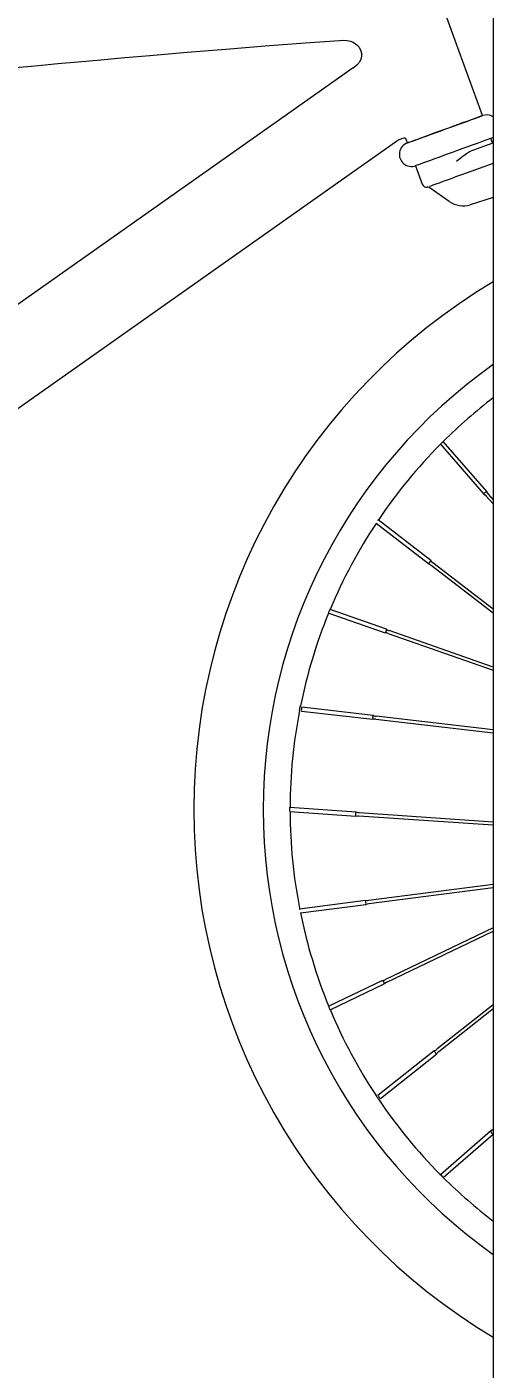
# Model space of a CAD drawing. Header units: inches. Extents: x -9 to 508, y -1 to 141.
# Drawn here: x 28.52 to 38.14, y 97.35 to 125.04 of the extents above; entities that cross this region are included whole.
import ezdxf

# ---------------------------------------------------------------- set-up
doc = ezdxf.new("R2010")
doc.units = ezdxf.units.IN
doc.header["$PDSIZE"] = -1
doc.layers.add('ZANO_R', color=7, linetype='Continuous', lineweight=0)
doc.layers.add('ZANO_W', color=1, linetype='Continuous', lineweight=0)
doc.styles.get("Standard").update_dxf_attribs({"font": 'arial.ttf'})
doc.dimstyles.new('amerykanie', dxfattribs={"dimtxt": 50, "dimasz": 50, "dimexe": 0.5, "dimexo": 0.5, "dimgap": 1, "dimtad": 1, "dimdec": 0, "dimzin": 0, "dimlunit": 5, "dimtxsty": 'Standard', "dimcen": 0.09, "dimclrd": 1, "dimclre": 1, "dimclrt": 1, "dimazin": 0, "dimtfac": 1, "dimtdec": 0, "dimtmove": 0, "dimatfit": 3, "dimfxl": 1, "dimtzin": 0, "dimarcsym": 1})

# ---------------------------------------------------------------- blocks, each defined once
blk = doc.blocks.new('*D415')
at = {"layer": 'Defpoints', "color": 0}
for p in [(10.584, 125.805), (10.584, 125.805), (38.143, 125.805), (13.856, 120.137), (10.584, 96.435)]:
    blk.add_point(p, dxfattribs=at)
at = {"layer": 'ZANO_W', "color": 1, "lineweight": -2}
blk.add_arc((10.584, 125.805), 6.545, 278.7629, 351.2371, dxfattribs=at)
at = {"layer": 'ZANO_W', "color": 1}
for points in [[(17.219, 124.795), (16.886, 124.821), (17.129, 125.805)], [(11.568, 119.503), (11.594, 119.171), (10.584, 119.26)]]:
    blk.add_solid(points, dxfattribs=at)
at = {"layer": 'ZANO_W', "color": 1, "insert": (14.264, 122.125), "char_height": 1.625, "attachment_point": 5, "rotation": 45}
blk.add_mtext("90%%d0'", dxfattribs=at)

msp = doc.modelspace()

# ---------------------------------------------------------------- linework, layer by layer
at = {"layer": 'ZANO_R', "color": 253}
for p, q in [((37.92433, 123.21245), (36.98065, 125.80517)), ((35.25652, 124.19593), (22.40392, 115.13306)), ((23.41158, 113.70229), (36.17697, 122.70367)), ((36.34407, 122.7299), (36.37384, 122.64812)), ((38.09533, 122.7426), (38.14296, 122.76592)), ((38.12954, 122.64863), (38.09533, 122.7426)), ((37.72425, 122.50112), (38.14296, 122.65352)), ((36.54485, 122.17827), (36.68165, 121.8024)), ((38.14296, 122.22785), (37.4911, 121.99059)), ((37.23661, 121.44305), (36.8437, 121.71885)), ((38.14296, 121.52193), (37.67302, 121.37506)), ((37.05659, 116.43397), (37.95261, 115.40574)), ((38.01292, 115.4583), (37.11316, 116.49082)), ((38.00078, 115.36569), (38.14296, 115.20253)), ((38.14296, 115.29385), (38.04601, 115.40511)), ((35.73057, 114.80412), (36.80986, 113.97125)), ((36.85874, 114.03459), (35.77456, 114.87123)), ((36.86493, 113.94139), (38.14296, 112.95516)), ((38.14296, 113.03095), (36.90159, 113.98889)), ((35.94371, 112.61878), (34.78156, 113.02672)), ((34.75093, 112.95268), (35.91722, 112.54329)), ((35.97878, 112.53228), (38.14296, 111.77261)), ((38.14296, 111.8362), (35.99865, 112.5889)), ((34.1901, 110.93036), (35.66296, 110.7595)), ((35.67218, 110.83896), (34.19932, 111.00983)), ((35.72543, 110.76232), (38.14296, 110.48187)), ((38.14296, 110.54227), (35.73235, 110.82192)), ((35.3193, 108.84407), (33.95297, 108.93795)), ((33.95318, 108.85774), (35.31382, 108.76426)), ((38.14296, 108.64005), (35.38031, 108.82986)), ((35.3762, 108.77), (38.14296, 108.57991)), ((38.14296, 107.35047), (35.5725, 107.01921)), ((35.58017, 106.9597), (38.14296, 107.28998)), ((35.50988, 107.02123), (34.15168, 106.84619)), ((34.16801, 106.76763), (35.52011, 106.94188)), ((38.14296, 106.45672), (35.92397, 105.39079)), ((35.94995, 105.33671), (38.14296, 106.39015)), ((35.86399, 105.37308), (34.75377, 104.83977)), ((34.78447, 104.76576), (35.89863, 105.30097)), ((38.14296, 104.87019), (36.98511, 103.95305)), ((37.02236, 103.90601), (38.14296, 104.79365)), ((36.93051, 103.92255), (35.76822, 103.0019)), ((35.8179, 102.93919), (36.98018, 103.85984)), ((38.09159, 102.26243), (37.05907, 101.36267)), ((37.11592, 101.30609), (38.14296, 102.20109))]:
    msp.add_line(p, q, dxfattribs=at)
at = {"layer": 'ZANO_R'}
msp.add_line((38.14296, 125.80517), (38.14296, 96.27767), dxfattribs=at)
at = {"layer": 'ZANO_R', "color": 253, "flags": 128}
for points in [[(28.28058, 124.20523), (28.53798, 124.22915), (28.83239, 124.25635), (29.16074, 124.28645), (29.58678, 124.32512), (30.04956, 124.36662), (30.54314, 124.41024), (31.06155, 124.45528), (31.83404, 124.52077), (32.63118, 124.5861), (33.44236, 124.65003), (34.26281, 124.712), (34.97513, 124.76363)], [(34.9751, 124.76376), (35.05997, 124.76813), (35.13578, 124.76452), (35.20122, 124.75132), (35.25579, 124.73023), (35.33406, 124.67619), (35.37903, 124.62329), (35.41532, 124.55035), (35.42766, 124.49973), (35.43009, 124.44103), (35.41736, 124.37722), (35.38472, 124.31271), (35.32969, 124.25185), (35.2554, 124.19514)], [(36.37384, 122.64812), (36.38047, 122.65053), (36.40025, 122.65773), (36.43285, 122.6696), (36.4777, 122.68592), (36.53404, 122.70643), (36.6009, 122.73076), (36.67714, 122.75851), (36.76146, 122.7892), (36.85241, 122.8223), (36.94843, 122.85725), (37.04789, 122.89345), (37.14908, 122.93028), (37.25027, 122.96711), (37.34973, 123.00331), (37.44575, 123.03826), (37.5367, 123.07137), (37.62102, 123.10205), (37.69726, 123.1298), (37.76412, 123.15414), (37.82046, 123.17465), (37.86531, 123.19097), (37.89791, 123.20283), (37.91769, 123.21003), (37.92433, 123.21245)], [(37.92433, 123.21245), (37.92384, 123.21227), (37.91364, 123.20856), (37.89036, 123.20009), (37.8544, 123.187), (37.80637, 123.16952), (37.74709, 123.14794), (37.67758, 123.12264), (37.59902, 123.09405), (37.51277, 123.06266), (37.42029, 123.029), (37.32318, 122.99365), (37.22308, 122.95722), (37.12172, 122.92033), (37.02083, 122.8836), (36.92213, 122.84768), (36.82732, 122.81317), (36.73801, 122.78066), (36.65573, 122.75072), (36.5819, 122.72384), (36.51777, 122.7005), (36.46444, 122.68109), (36.42282, 122.66595), (36.39364, 122.65532), (36.37738, 122.6494), (36.37384, 122.64812)], [(36.17696, 122.70365), (36.25802, 122.74301), (36.30516, 122.75225), (36.31889, 122.75168), (36.33065, 122.74808), (36.3353, 122.74489), (36.339, 122.74072), (36.34407, 122.72989)], [(38.09533, 122.7426), (38.0887, 122.74019), (38.06892, 122.73299), (38.03632, 122.72112), (37.99147, 122.7048), (37.93513, 122.68429), (37.86827, 122.65996), (37.79203, 122.63221), (37.70771, 122.60152), (37.61676, 122.56842), (37.52074, 122.53347), (37.42128, 122.49727), (37.32009, 122.46044), (37.2189, 122.42361), (37.11944, 122.38741), (37.02342, 122.35246), (36.93247, 122.31935), (36.84815, 122.28867), (36.77191, 122.26092), (36.70505, 122.23658), (36.64871, 122.21607), (36.60386, 122.19975), (36.57126, 122.18789), (36.55148, 122.18069), (36.54485, 122.17827)], [(37.38849, 122.2725), (37.38938, 122.27322), (37.48944, 122.35375), (37.59296, 122.43002), (37.65724, 122.46984), (37.72425, 122.50112)], [(37.4911, 121.99059), (37.3901, 121.95383), (37.29134, 121.91789), (37.19699, 121.88355), (37.10914, 121.85157), (37.02973, 121.82267), (36.96052, 121.79748), (36.90303, 121.77655), (36.85854, 121.76036), (36.82802, 121.74925)], [(37.05131, 116.428), (37.05298, 116.42991), (37.05826, 116.43584), (37.06663, 116.44499), (37.07727, 116.45621), (37.08906, 116.4681), (37.10067, 116.47931), (37.11077, 116.48866), (37.1181, 116.49525), (37.12169, 116.49841), (37.12147, 116.49821)], [(37.95244, 115.4048), (37.98288, 115.38371), (37.99973, 115.36476)], [(37.95281, 115.40558), (37.95261, 115.40574), (37.95351, 115.40935), (37.95886, 115.41641), (37.96785, 115.42584), (37.97911, 115.43622), (37.99093, 115.44596), (38.0015, 115.45357), (38.00923, 115.45791), (38.01292, 115.4583), (38.01307, 115.45805)], [(38.04707, 115.40603), (38.03187, 115.42342), (38.01373, 115.45834)], [(35.7286, 114.80085), (35.72992, 114.80313), (35.73052, 114.80416)], [(35.76735, 114.86128), (35.77519, 114.8721), (35.78106, 114.87993), (35.78392, 114.88368), (35.78374, 114.88344)], [(36.80983, 113.97032), (36.84386, 113.95557), (36.8641, 113.94027)], [(36.90244, 113.99001), (36.88414, 114.00409), (36.85956, 114.03475)], [(34.7488, 112.94705), (34.74875, 112.9469), (34.74978, 112.94992), (34.75256, 112.9579), (34.75694, 112.96991), (34.7626, 112.98454), (34.76898, 113.00004), (34.77539, 113.01468), (34.78102, 113.02687), (34.78507, 113.03532), (34.78694, 113.03912), (34.78678, 113.0388)], [(34.14946, 110.93762), (34.14975, 110.93987), (34.15082, 110.94757), (34.15267, 110.9597), (34.15526, 110.97486), (34.15844, 110.99129), (34.16187, 111.00711), (34.16508, 111.02061), (34.16756, 111.03031), (34.16883, 111.03511), (34.16877, 111.03488)], [(35.66156, 110.79993), (35.66378, 110.81508), (35.66658, 110.82782), (35.66953, 110.83621), (35.67218, 110.83896), (35.67247, 110.83888)], [(33.95362, 108.8503), (33.95364, 108.84996), (33.95335, 108.85446), (33.95283, 108.86403), (33.9523, 108.87764), (33.952, 108.89375), (33.95206, 108.9105), (33.95244, 108.92602), (33.953, 108.93859), (33.95347, 108.9468), (33.95366, 108.9497), (33.95366, 108.94966)], [(35.31407, 108.76428), (35.31382, 108.76426), (35.3119, 108.76744), (35.31069, 108.77622), (35.31038, 108.78925), (35.31101, 108.80455), (35.31248, 108.81979), (35.31457, 108.83265), (35.31697, 108.84118), (35.3193, 108.84407), (35.31958, 108.844)], [(35.38041, 108.83126), (35.35736, 108.83281), (35.31985, 108.84467)], [(35.31436, 108.76347), (35.3508, 108.77009), (35.37611, 108.76861)], [(35.57231, 107.0206), (35.54941, 107.01762), (35.51035, 107.02192)], [(35.52075, 106.94119), (35.55524, 106.95483), (35.58037, 106.95832)], [(34.16876, 106.76454), (34.1688, 106.7644), (34.16795, 106.76763)], [(34.78572, 104.76275), (34.78702, 104.76012), (34.78583, 104.76254), (34.78233, 104.76975), (34.77706, 104.78102), (34.77077, 104.79518), (34.7643, 104.81063), (34.7584, 104.82563), (34.75363, 104.8385), (34.75038, 104.84773), (34.74886, 104.85219), (34.74895, 104.8519)], [(36.9506, 103.88744), (36.94146, 103.89973), (36.93443, 103.91071), (36.93058, 103.91873), (36.93051, 103.92255), (36.93078, 103.9227)], [(35.78404, 102.91556), (35.7826, 102.91744), (35.77787, 102.92369), (35.77057, 102.93362), (35.76167, 102.9462), (35.75231, 102.96007), (35.74356, 102.97367), (35.73631, 102.98545), (35.73123, 102.99401), (35.72877, 102.99825), (35.7289, 102.99802)], [(38.14386, 102.29658), (38.12647, 102.28138), (38.09155, 102.26324)]]:
    msp.add_lwpolyline(points, dxfattribs=at)
at = {"layer": 'ZANO_R', "color": 253}
for centre, radius, start, end in [((38.00983, 122.97753), 0.25, 57.823281, 110), ((36.45934, 122.41319), 0.25, 110, 290), ((36.77562, 121.8366), 0.1, 200, 273.142794), ((36.78641, 121.63689), 0.1, 54.933366, 93.058934), ((36.78626, 121.63701), 0.09998, 54.933789, 68.178004), ((37.52387, 121.85229), 0.5, 234.933366, 287.35545), ((44.65019, 108.8997), 12.68108, 120.873521, 239.126479), ((44.65019, 108.8997), 11.24998, 125.339591, 180), ((44.65019, 108.8997), 10.69665, 127.469764, 134.735671), ((44.65019, 108.8997), 10.69665, 135.267179, 145.985758), ((44.65019, 108.8997), 10.69665, 146.517684, 157.234999), ((36.77253, 114.0382), 0.07665, 299.146731, 329.69501), ((36.7845, 114.05374), 0.07667, 314.995577, 345.537372), ((44.65019, 108.8997), 10.69665, 157.766986, 168.485611), ((35.84864, 112.60976), 0.0955, 315.896749, 5.420168), ((35.9268, 112.4296), 0.11378, 63.103531, 94.631898), ((36.02413, 112.70456), 0.11731, 227.139815, 257.598189), ((44.65019, 108.8997), 10.69665, 169.016739, 179.732468), ((34.29799, 110.95811), 0.1114, 152.340316, 194.426218), ((35.71563, 110.78197), 0.05698, 161.63108, 203.214837), ((35.69733, 110.6509), 0.11358, 75.811477, 107.259525), ((35.7318, 110.94059), 0.11755, 239.77747, 270.298745), ((44.65019, 108.8997), 11.24998, 180, 234.660409), ((44.65019, 108.8997), 10.69665, 180.264568, 190.983612), ((35.44385, 106.98227), 0.07667, 359.995799, 30.536994), ((35.44636, 106.96282), 0.07666, 344.148006, 14.691743), ((34.77412, 106.94179), 0.62977, 187.311158, 189.65703), ((44.65019, 108.8997), 10.69665, 191.51392, 202.23574), ((35.80314, 105.29947), 0.0955, 0.897319, 50.418692), ((35.86019, 105.49065), 0.11737, 272.147138, 302.590454), ((35.98579, 105.22735), 0.11377, 108.101837, 139.63253), ((44.65019, 108.8997), 10.69665, 202.767483, 213.485837), ((36.90079, 104.0366), 0.11758, 284.780874, 315.294798), ((37.00153, 103.91298), 0.05697, 206.62945, 248.216645), ((37.08126, 103.80737), 0.11357, 120.809767, 152.261619), ((35.87456, 103.0351), 0.1114, 197.34063, 239.425822), ((44.65019, 108.8997), 10.69665, 214.01723, 224.735851), ((38.19352, 102.29646), 0.10718, 198.428347, 241.855576), ((37.6123, 101.86181), 0.74514, 221.207131, 228.814387), ((44.65019, 108.8997), 10.69665, 225.265494, 232.530236)]:
    msp.add_arc(centre, radius, start, end, dxfattribs=at)

# ---------------------------------------------------------------- dimensions: what is measured, and where the dimension line sits
at = {"layer": 'ZANO_W'}
dim = msp.add_angular_dim_2l(base=(13.85638, 120.13718), line1=((10.58396, 125.80517), (10.58396, 96.43515)), line2=((10.58396, 125.80517), (38.14296, 125.80517)), dimstyle='amerykanie', override={"dimtxt": 1.625, "dimasz": 1, "dimgap": 0.5, "dimdec": 4, "dimaunit": 1, "dimadec": 1, "dimtdec": 4, "dimtmove": 1, "dimfrac": 2}, dxfattribs=at)
dim.commit()
dim.dimension.update_dxf_attribs({"geometry": '*D415', "text_midpoint": (14.26419, 122.12495)})

doc.saveas('drawing.dxf')
